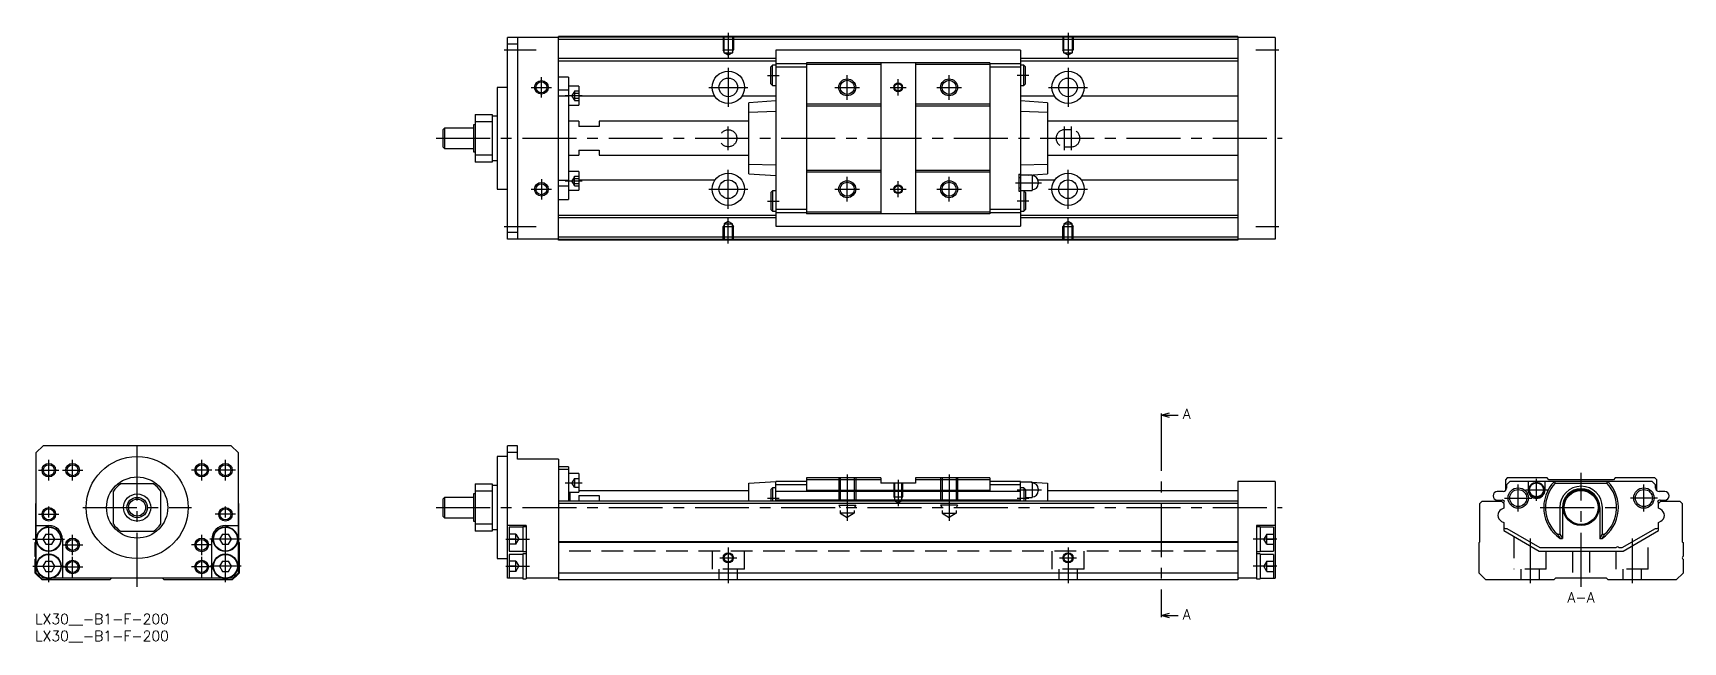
# Model space of a CAD drawing. Extents: x -1 to 485, y -8 to 171.
import ezdxf

# ---------------------------------------------------------------- set-up
doc = ezdxf.new("R2010")
doc.units = 0
doc.header["$LTSCALE"] = 0.5
doc.linetypes.add('CENTER', pattern=[50.8, 31.75, -6.35, 6.35, -6.35])
doc.linetypes.add('DASHED', pattern=[19.05, 12.7, -6.35])
for name, color, linetype in [('MSM_CENTER', 1, 'CENTER'), ('MSM_CONTINUOUS', 7, 'CONTINUOUS'), ('MSM_DASHED', 4, 'DASHED'), ('MSM_NARROW', 5, 'CONTINUOUS'), ('MSM_PART_NUMBER', 7, 'CONTINUOUS')]:
    doc.layers.add(name, color=color, linetype=linetype)
doc.styles.get("Standard").update_dxf_attribs({"font": 'txt.shx', "height": 3, "bigfont": 'bigfont.shx'})

# ---------------------------------------------------------------- blocks, each defined once
blk = doc.blocks.new('*U2')
at = {"layer": 'MSM_PART_NUMBER'}
blk.add_text('LX30__-B1-F-200', height=3, dxfattribs=at).set_placement((0, -3))
blk = doc.blocks.new('*U3')
at = {"layer": 'MSM_PART_NUMBER'}
blk.add_text('LX30__-B1-F-200', height=3, dxfattribs=at).set_placement((0, -8))

msp = doc.modelspace()

# ---------------------------------------------------------------- linework, layer by layer
at = {"layer": 'MSM_CENTER'}
for p, q in [((204, 171), (204, 163.49)), ((304, 171), (304, 163.49)), ((138, 166), (147.4, 166)), ((359.25, 166), (366, 166)), ((204, 160.75), (204, 149.25)), ((304, 160.75), (304, 149.25)), ((149, 152), (149, 158)), ((215.5, 158.5), (219, 158.5)), ((239, 151.37), (239, 158.62)), ((254, 152.63), (254, 157.36)), ((269, 151.37), (269, 158.62)), ((292.5, 158.5), (289, 158.5)), ((146, 155), (152, 155)), ((156, 152.55), (161, 152.55)), ((198.25, 155), (209.75, 155)), ((235.38, 155), (242.63, 155)), ((251.64, 155), (256.37, 155)), ((265.38, 155), (272.63, 155)), ((298.25, 155), (309.75, 155)), ((204, 136.5), (204, 143.5)), ((303, 136.5), (303, 143.5)), ((305, 136.5), (305, 143.5)), ((118, 140), (367, 140)), ((149, 128), (149, 122)), ((156, 127.44), (161, 127.44)), ((204, 119.25), (204, 130.75)), ((239, 121.37), (239, 128.62)), ((254, 122.63), (254, 127.36)), ((269, 121.37), (269, 128.62)), ((288.5, 126.9), (296.2, 126.9)), ((304, 119.25), (304, 130.75)), ((146, 125), (152, 125)), ((198.25, 125), (209.75, 125)), ((215.5, 121.5), (219, 121.5)), ((235.38, 125), (242.63, 125)), ((251.64, 125), (256.37, 125)), ((265.38, 125), (272.63, 125)), ((292.5, 121.5), (289, 121.5)), ((298.25, 125), (309.75, 125)), ((138, 114), (147.4, 114)), ((204, 109), (204, 116.51)), ((304, 109), (304, 116.51)), ((359.25, 114), (366, 114)), ((331.38, 58), (331.38, 0)), ((30, 8), (30, 51.5)), ((4, 39.3), (4, 45.3)), ((11, 39.3), (11, 45.3)), ((49, 39.3), (49, 45.3)), ((56, 39.3), (56, 45.3)), ((1, 42.3), (7, 42.3)), ((8, 42.3), (14, 42.3)), ((52, 42.3), (46, 42.3)), ((59, 42.3), (53, 42.3)), ((239, 41), (239, 27.41)), ((254, 39.5), (254, 31.69)), ((269, 41), (269, 27.41)), ((441.9, 33.25), (441.9, 39.75)), ((455, 8), (455, 41.5)), ((156, 38.55), (161, 38.55)), ((215.5, 34.1), (219, 34.1)), ((289, 36.5), (296.2, 36.5)), ((289, 34.1), (292.5, 34.1)), ((432.5, 34.1), (440.5, 34.1)), ((436.5, 30.1), (436.5, 38.1)), ((438.65, 36.5), (445.15, 36.5)), ((477.5, 34.1), (469.5, 34.1)), ((473.5, 30.1), (473.5, 38.1)), ((1, 29.3), (7, 29.3)), ((4, 9.35), (4, 32.3)), ((14, 31.3), (46, 31.3)), ((59, 29.3), (53, 29.3)), ((56, 9.35), (56, 32.3)), ((118, 31.3), (367, 31.3)), ((443, 31.3), (467, 31.3)), ((-0.65, 22), (8.65, 22)), ((8, 20.3), (14, 20.3)), ((11, 17.3), (11, 23.3)), ((52, 20.3), (46, 20.3)), ((49, 17.3), (49, 23.3)), ((60.65, 22), (51.35, 22)), ((138.5, 22), (145.5, 22)), ((204, 19.5), (204, 9)), ((304, 19.5), (304, 9)), ((365.5, 22), (358.5, 22)), ((440, 22.18), (440, 9)), ((470, 22.18), (470, 9)), ((11, 10.8), (11, 16.8)), ((49, 10.8), (49, 16.8)), ((201.5, 16.5), (206.5, 16.5)), ((301.5, 16.5), (306.5, 16.5)), ((-0.65, 14), (8.65, 14)), ((8, 13.8), (14, 13.8)), ((52, 13.8), (46, 13.8)), ((60.65, 14), (51.35, 14)), ((138.5, 14), (145.5, 14)), ((365.5, 14), (358.5, 14))]:
    msp.add_line(p, q, dxfattribs=at)
at = {"layer": 'MSM_CONTINUOUS'}
for p, q in [((354, 170), (154, 170)), ((154, 110), (154, 170)), ((354, 170), (354, 110)), ((154, 169.7), (139, 169.7)), ((139, 110.3), (139, 169.7)), ((142, 167.7), (139, 167.7)), ((142, 169.7), (142, 110.3)), ((354, 169.8), (154, 169.8)), ((354, 169.1), (154, 169.1)), ((290, 165.9), (218, 165.9)), ((218, 165.9), (218, 114.1)), ((290, 165.9), (290, 114.1)), ((365, 169.7), (354, 169.7)), ((365, 169.7), (365, 110.3)), ((218, 163.45), (154, 163.45)), ((218, 162.75), (154, 162.75)), ((217, 161.5), (216.5, 161)), ((216.5, 156), (216.5, 161)), ((218, 161.5), (217, 161.5)), ((217, 155.5), (217, 161.5)), ((227, 161.95), (218, 161.95)), ((227, 160.95), (218, 160.95)), ((281, 162.25), (227, 162.25)), ((227, 162.25), (227, 117.75)), ((248.9, 161.75), (227, 161.75)), ((248.9, 162.25), (248.9, 117.75)), ((259.1, 162.25), (259.1, 117.75)), ((281, 161.75), (259.1, 161.75)), ((281, 162.25), (281, 117.75)), ((290, 161.95), (281, 161.95)), ((290, 160.95), (281, 160.95)), ((354, 163.45), (290, 163.45)), ((354, 162.75), (290, 162.75)), ((291, 161.5), (290, 161.5)), ((291.5, 161), (291, 161.5)), ((291, 155.5), (291, 161.5)), ((291.5, 156), (291.5, 161)), ((157, 158), (154, 158)), ((157, 158), (157, 122)), ((216.5, 156), (217, 155.5)), ((217, 155.5), (218, 155.5)), ((290, 155.5), (291, 155.5)), ((291, 155.5), (291.5, 156)), ((136, 155), (136, 125)), ((139, 155), (136, 155)), ((157, 154.13), (154, 154.13)), ((157, 152.38), (154, 152.38)), ((160, 155.3), (157, 155.3)), ((160, 155.3), (160, 149.8)), ((200.05, 152.36), (160, 152.36)), ((218, 152.36), (207.95, 152.36)), ((218, 151), (210, 150.47)), ((300.05, 152.36), (290, 152.36)), ((298, 150.47), (290, 151)), ((354, 152.36), (307.95, 152.36)), ((129.5, 147), (134.5, 147)), ((129.5, 147), (129.5, 133)), ((134.5, 147), (134.5, 133)), ((136, 146.5), (134.5, 146.5)), ((157, 149.8), (160, 149.8)), ((210, 129.53), (210, 150.47)), ((218, 147.86), (210, 147.6)), ((248.9, 150), (227, 150)), ((248.9, 149.5), (227, 149.5)), ((281, 150), (259.1, 150)), ((281, 149.5), (259.1, 149.5)), ((298, 147.6), (290, 147.86)), ((298, 150.47), (298, 129.53)), ((120.5, 143), (120, 142.5)), ((120, 142.5), (120, 137.5)), ((120.5, 143), (120.5, 137)), ((129, 143), (120.5, 143)), ((129, 144), (129, 136)), ((129.5, 144), (129, 144)), ((134.5, 144.82), (129.5, 144.82)), ((160, 145), (157, 145)), ((160, 145), (160, 143.5)), ((166, 143.5), (160, 143.5)), ((166, 145), (166, 143.5)), ((210, 145), (166, 145)), ((354, 145), (298, 145)), ((120, 137.5), (120.5, 137)), ((120.5, 137), (129, 137)), ((129, 136), (129.5, 136)), ((160, 136.5), (166, 136.5)), ((160, 136.5), (160, 135)), ((166, 136.5), (166, 135)), ((129.5, 135.18), (134.5, 135.18)), ((134.5, 133), (129.5, 133)), ((134.5, 133.5), (136, 133.5)), ((157, 135), (160, 135)), ((166, 135), (210, 135)), ((210, 132.4), (218, 132.14)), ((290, 132.14), (298, 132.4)), ((298, 135), (354, 135)), ((157, 127.62), (154, 127.62)), ((160, 130.19), (157, 130.19)), ((160, 130.19), (160, 124.69)), ((200.05, 127.64), (160, 127.64)), ((210, 129.53), (218, 129)), ((248.9, 130.5), (227, 130.5)), ((248.9, 130), (227, 130)), ((281, 130.5), (259.1, 130.5)), ((281, 130), (259.1, 130)), ((289.5, 129.4), (289.5, 124.4)), ((289.5, 129.4), (290, 129.4)), ((290, 128.4), (289.5, 128.4)), ((293.45, 129.15), (290, 129.15)), ((292.26, 129.15), (298, 129.53)), ((293.45, 129.15), (293.45, 124.65)), ((300.05, 127.64), (295.14, 127.64)), ((295.2, 127.2), (295.2, 126.6)), ((354, 127.64), (307.95, 127.64)), ((136, 125), (139, 125)), ((157, 125.87), (154, 125.87)), ((154, 122), (157, 122)), ((157, 124.69), (160, 124.69)), ((217, 124.5), (216.5, 124)), ((216.5, 124), (216.5, 119)), ((217, 124.5), (217, 118.5)), ((218, 124.5), (217, 124.5)), ((289.5, 125.4), (290, 125.4)), ((289.5, 124.4), (290, 124.4)), ((290, 124.65), (293.45, 124.65)), ((291, 124.5), (290, 124.5)), ((291, 124.5), (291, 118.5)), ((291.5, 124), (291, 124.5)), ((291.5, 124), (291.5, 119)), ((218, 117.25), (154, 117.25)), ((216.5, 119), (217, 118.5)), ((217, 118.5), (218, 118.5)), ((227, 119.05), (218, 119.05)), ((227, 118.05), (218, 118.05)), ((248.9, 118.25), (227, 118.25)), ((281, 117.75), (227, 117.75)), ((281, 118.25), (259.1, 118.25)), ((290, 119.05), (281, 119.05)), ((290, 118.05), (281, 118.05)), ((290, 118.5), (291, 118.5)), ((354, 117.25), (290, 117.25)), ((291, 118.5), (291.5, 119)), ((142, 112.3), (139, 112.3)), ((218, 116.55), (154, 116.55)), ((218, 114.1), (290, 114.1)), ((354, 116.55), (290, 116.55)), ((154, 110.3), (139, 110.3)), ((354, 110.9), (154, 110.9)), ((354, 110.2), (154, 110.2)), ((354, 110), (154, 110)), ((365, 110.3), (354, 110.3)), ((331.38, 58.5), (333.88, 59.17)), ((331.38, 59), (331.38, 58)), ((333.88, 57.83), (331.38, 58.5)), ((331.38, 58.5), (336.38, 58.5)), ((2.3, 49.5), (0.3, 47.5)), ((57.7, 49.5), (2.3, 49.5)), ((59.7, 47.5), (57.7, 49.5)), ((139, 10.5), (139, 49.5)), ((142, 49.5), (139, 49.5)), ((142, 45.5), (142, 49.5)), ((0.3, 12), (0.3, 47.5)), ((59.7, 47.5), (59.7, 12)), ((139, 46.3), (136, 46.3)), ((136, 46.3), (136, 16.3)), ((142, 47.5), (139, 47.5)), ((154, 45.5), (142, 45.5)), ((154, 45.5), (154, 10)), ((157, 43.3), (154, 43.3)), ((157, 42.45), (154, 42.45)), ((157, 43.3), (157, 33.2)), ((160, 41.3), (157, 41.3)), ((160, 41.3), (160, 35.8)), ((210, 38.5), (218, 39)), ((227, 39), (218, 39)), ((218, 33.2), (218, 39)), ((227, 40), (227, 36.29)), ((248.9, 40), (227, 40)), ((248.9, 39.5), (227, 39.5)), ((248.9, 40), (248.9, 38.5)), ((281, 40), (259.1, 40)), ((259.1, 40), (259.1, 38.5)), ((281, 39.5), (259.1, 39.5)), ((281, 40), (281, 36.29)), ((290, 39), (281, 39)), ((290, 39), (298, 38.5)), ((290, 33.2), (290, 39)), ((354, 39), (354, 10)), ((365, 39), (354, 39)), ((365, 39), (365, 10.5)), ((433.25, 40), (432.75, 39.5)), ((432.75, 39.5), (432.75, 36.29)), ((434.05, 39), (433.05, 38)), ((445, 40), (433.25, 40)), ((475.95, 39), (434.05, 39)), ((439.4, 39), (439.4, 36.5)), ((444.4, 36.5), (444.4, 39)), ((445.5, 39.5), (445, 40)), ((464.5, 39.5), (445.5, 39.5)), ((447.14, 39), (447.4, 38.5)), ((462.6, 38.5), (462.86, 39)), ((465, 40), (464.5, 39.5)), ((476.75, 40), (465, 40)), ((476.95, 38), (475.95, 39)), ((477.25, 39.5), (476.75, 40)), ((477.25, 36.29), (477.25, 39.5)), ((23, 26.48), (23, 36.12)), ((34.82, 38.3), (25.18, 38.3)), ((37, 26.48), (37, 36.12)), ((120.5, 34.3), (120, 33.8)), ((129, 34.3), (120.5, 34.3)), ((120.5, 34.3), (120.5, 28.3)), ((129.5, 35.3), (129, 35.3)), ((129, 35.3), (129, 27.3)), ((129.5, 38.3), (134.5, 38.3)), ((129.5, 38.3), (129.5, 24.3)), ((134.5, 36.12), (129.5, 36.12)), ((134.5, 38.3), (134.5, 24.3)), ((136, 37.8), (134.5, 37.8)), ((157, 35.8), (160, 35.8)), ((157.5, 33.2), (157.5, 35.8)), ((160, 36.3), (210, 36.3)), ((160, 34.87), (166, 34.87)), ((160, 34.87), (160, 33.2)), ((166, 34.87), (166, 33.2)), ((210, 33.2), (210, 38.5)), ((217, 37.1), (216.5, 36.6)), ((216.5, 36.6), (216.5, 33.2)), ((218, 37.1), (217, 37.1)), ((217, 37.1), (217, 33.2)), ((227, 38), (218, 38)), ((290, 36), (218, 36)), ((281, 36.29), (227, 36.29)), ((259.1, 38.5), (248.9, 38.5)), ((290, 38), (281, 38)), ((293.45, 38.75), (290, 38.75)), ((291, 37.1), (290, 37.1)), ((291.5, 36.6), (291, 37.1)), ((291, 37.1), (291, 33.2)), ((291.5, 36.6), (291.5, 33.2)), ((291.5, 34.25), (293.45, 34.25)), ((293.45, 38.75), (293.45, 34.25)), ((295.2, 36.8), (295.2, 36.2)), ((298, 38.5), (298, 33.2)), ((298, 36.3), (354, 36.3)), ((432.05, 36), (430.35, 36)), ((433.05, 38), (433.05, 37)), ((447.4, 38.5), (462.6, 38.5)), ((476.95, 37), (476.95, 38)), ((479.65, 36), (477.95, 36)), ((0.2, 32.5), (0.3, 32.6)), ((0.2, 21.2), (0.2, 32.5)), ((59.7, 32.6), (59.8, 32.5)), ((59.8, 32.5), (59.8, 21.2)), ((120, 33.8), (120, 28.8)), ((354, 33.2), (154, 33.2)), ((354, 32.5), (154, 32.5)), ((290, 33.5), (218, 33.5)), ((425.2, 32.5), (425.9, 33.2)), ((425.2, 21.2), (425.2, 32.5)), ((425.9, 33.2), (431.55, 33.2)), ((430.35, 33.5), (431.75, 33.5)), ((432.25, 31.15), (431.5, 30.72)), ((431.55, 33.2), (432.25, 32.5)), ((432.2, 32.7), (432.2, 32.55)), ((432.25, 32.5), (432.25, 31.15)), ((448.74, 31.3), (448.74, 23.45)), ((449.5, 31.3), (449.5, 22.2)), ((460.5, 31.3), (460.5, 22.2)), ((461.26, 23.45), (461.26, 31.3)), ((477.75, 32.5), (478.45, 33.2)), ((477.75, 32.5), (477.8, 32.55)), ((477.75, 31.15), (477.75, 32.5)), ((477.75, 31.15), (477.75, 32.5)), ((478.4, 30.78), (477.75, 31.15)), ((478.4, 30.78), (477.75, 31.15)), ((477.8, 32.55), (477.8, 32.7)), ((478.25, 33.5), (479.65, 33.5)), ((478.45, 33.2), (484.1, 33.2)), ((484.1, 33.2), (484.8, 32.5)), ((484.8, 32.5), (484.8, 21.2)), ((0.3, 26), (4, 26)), ((25.18, 24.3), (34.82, 24.3)), ((56, 26), (59.7, 26)), ((120, 28.8), (120.5, 28.3)), ((120.5, 28.3), (129, 28.3)), ((129, 27.3), (129.5, 27.3)), ((129.5, 26.48), (134.5, 26.48)), ((134.5, 24.3), (129.5, 24.3)), ((134.5, 24.8), (136, 24.8)), ((144.5, 26), (139, 26)), ((143.5, 25.5), (139.5, 25.5)), ((139.5, 25.5), (139.5, 18.5)), ((144.5, 25.65), (143.5, 25.65)), ((143.5, 25.65), (143.5, 18.35)), ((144.5, 26), (144.5, 10.35)), ((365, 26), (359.5, 26)), ((359.5, 26), (359.5, 10.35)), ((360.5, 25.65), (359.5, 25.65)), ((360.5, 25.65), (360.5, 18.35)), ((364.5, 25.5), (360.5, 25.5)), ((364.5, 25.5), (364.5, 18.5)), ((431.6, 27.22), (432.25, 26.85)), ((432.25, 26.85), (432.25, 24.5)), ((432.25, 24.5), (442.64, 18.5)), ((432.7, 25.16), (433.1, 25.16)), ((433.1, 25.16), (442.91, 19.5)), ((467.09, 19.5), (476.9, 25.16)), ((467.36, 18.5), (477.75, 24.5)), ((476.9, 25.16), (477.3, 25.16)), ((477.75, 26.85), (478.5, 27.28)), ((477.75, 26.85), (478.5, 27.28)), ((477.75, 25.45), (477.75, 26.85)), ((477.75, 24.5), (477.75, 26.85)), ((0, 21), (0.2, 21.2)), ((0, 16.9), (0, 21)), ((3.13, 23.5), (2.27, 22)), ((2.27, 22), (3.13, 20.5)), ((3.13, 23.5), (4.87, 23.5)), ((3.13, 20.5), (4.87, 20.5)), ((5.73, 22), (4.87, 23.5)), ((4.87, 20.5), (5.73, 22)), ((8, 22), (8, 10.5)), ((52, 10.5), (52, 22)), ((55.13, 23.5), (54.27, 22)), ((54.27, 22), (55.13, 20.5)), ((55.13, 23.5), (56.87, 23.5)), ((55.13, 20.5), (56.87, 20.5)), ((57.73, 22), (56.87, 23.5)), ((56.87, 20.5), (57.73, 22)), ((59.8, 21.2), (60, 21)), ((60, 21), (60, 12)), ((354, 21.2), (154, 21.2)), ((354, 21), (154, 21)), ((425, 21), (425.2, 21.2)), ((425, 12), (425, 21)), ((442.91, 19.5), (465.35, 19.5)), ((448.07, 23.45), (448.74, 23.45)), ((448.74, 23.45), (449.5, 22.2)), ((448.82, 22.2), (449.5, 22.2)), ((460.5, 22.2), (461.26, 23.45)), ((460.5, 22.2), (461.18, 22.2)), ((461.26, 23.45), (461.93, 23.45)), ((466.15, 19.5), (467.09, 19.5)), ((484.8, 21.2), (485, 21)), ((485, 21), (485, 16.9)), ((0, 12), (0, 16.1)), ((3.13, 15.5), (2.27, 14)), ((3.13, 15.5), (4.87, 15.5)), ((5.73, 14), (4.87, 15.5)), ((55.13, 15.5), (54.27, 14)), ((55.13, 15.5), (56.87, 15.5)), ((57.73, 14), (56.87, 15.5)), ((136, 16.3), (139, 16.3)), ((139.5, 18.5), (143.5, 18.5)), ((143.5, 17.5), (139.5, 17.5)), ((139.5, 17.5), (139.5, 10.5)), ((143.5, 18.35), (144.5, 18.35)), ((144.5, 17.65), (143.5, 17.65)), ((143.5, 17.65), (143.5, 10.35)), ((359.5, 18.35), (360.5, 18.35)), ((360.5, 17.65), (359.5, 17.65)), ((360.5, 18.5), (364.5, 18.5)), ((360.5, 17.65), (360.5, 10.35)), ((364.5, 17.5), (360.5, 17.5)), ((364.5, 17.5), (364.5, 10.5)), ((442.64, 18.5), (467.36, 18.5)), ((485, 16.1), (485, 12)), ((2, 10), (0, 12)), ((1.8, 10.5), (0.3, 12)), ((2.96, 10.5), (1.8, 10.5)), ((22, 10), (2, 10)), ((2.27, 14), (3.13, 12.5)), ((3.13, 12.5), (4.87, 12.5)), ((4.87, 12.5), (5.73, 14)), ((54.96, 10.5), (5.04, 10.5)), ((22.5, 10.5), (22, 10)), ((38, 10), (37.5, 10.5)), ((58, 10), (38, 10)), ((54.27, 14), (55.13, 12.5)), ((55.13, 12.5), (56.87, 12.5)), ((56.87, 12.5), (57.73, 14)), ((58.2, 10.5), (57.04, 10.5)), ((60, 12), (58, 10)), ((59.7, 12), (58.2, 10.5)), ((143.5, 10.5), (139, 10.5)), ((143.5, 10.35), (144.5, 10.35)), ((154, 10.5), (144.5, 10.5)), ((354, 12), (154, 12)), ((354, 10), (154, 10)), ((359.5, 10.5), (354, 10.5)), ((359.5, 10.35), (360.5, 10.35)), ((360.5, 10.5), (365, 10.5)), ((427, 10), (425, 12)), ((447, 10), (427, 10)), ((447.5, 10.5), (447, 10)), ((462.5, 10.5), (447.5, 10.5)), ((463, 10), (462.5, 10.5)), ((483, 10), (463, 10)), ((485, 12), (483, 10)), ((331.38, -0.5), (333.88, 0.17)), ((331.38, 0), (331.38, -1)), ((333.88, -1.17), (331.38, -0.5)), ((331.38, -0.5), (336.38, -0.5))]:
    msp.add_line(p, q, dxfattribs=at)
for centre, radius in [((149, 155), 1.62), ((204, 155), 4.75), ((204, 155), 2.75), ((239, 155), 2.07), ((254, 155), 1.06), ((269, 155), 2.07), ((304, 155), 4.75), ((304, 155), 2.75), ((149, 125), 1.62), ((204, 125), 4.75), ((204, 125), 2.75), ((239, 125), 2.07), ((269, 125), 2.07), ((304, 125), 4.75), ((304, 125), 2.75), ((254, 125), 1.06), ((4, 42.3), 1.62), ((11, 42.3), 1.62), ((30, 31.3), 15), ((49, 42.3), 1.62), ((56, 42.3), 1.62), ((30, 31.3), 9), ((30, 31.3), 4), ((30, 31.3), 3), ((436.5, 34.1), 3), ((436.5, 34.1), 2.5), ((441.9, 36.5), 2.25), ((441.9, 36.5), 2.05), ((455, 31.3), 5.3), ((455, 31.3), 5), ((473.5, 34.1), 3), ((473.5, 34.1), 2.5), ((4, 29.3), 1.62), ((30, 31.3), 2.5), ((56, 29.3), 1.62), ((4, 22), 3.65), ((4, 22), 3.5), ((56, 22), 3.65), ((56, 22), 3.5), ((11, 20.3), 1.62), ((49, 20.3), 1.62), ((4, 14), 3.65), ((4, 14), 3.5), ((11, 13.8), 1.62), ((49, 13.8), 1.62), ((56, 14), 3.65), ((56, 14), 3.5), ((204, 16.5), 1.23), ((304, 16.5), 1.23)]:
    msp.add_circle(centre, radius, dxfattribs=at)
for centre, radius, start, end in [((293.45, 127.2), 1.75, 0, 90), ((293.45, 126.6), 1.75, 270, 0), ((455, 31.3), 11, 135.573, 235.8196), ((455, 31.3), 11, 304.1804, 44.427), ((30, 31.3), 8.5, 124.5603, 145.4397), ((30, 31.3), 8.5, 34.5603, 55.4397), ((293.45, 36.8), 1.75, 0, 90), ((293.45, 36.2), 1.75, 270, 0), ((430.35, 34.75), 1.25, 90, 270), ((432.05, 37), 1, 270, 0), ((441.9, 36.5), 2.5, 180, 0), ((455, 31.3), 10.47, 136.5713, 228.5552), ((455, 31.3), 6.26, 0, 180), ((455, 31.3), 5.5, 0, 180), ((455, 31.3), 10.47, 311.4448, 43.4287), ((477.95, 37), 1, 180, 270), ((479.65, 34.75), 1.25, 270, 90), ((432.65, 28.85), 2.2, 121.4553, 176.019), ((431.75, 32.5), 1, 41.234, 90), ((432.7, 32.7), 0.5, 113.3254, 180), ((478.25, 32.5), 1, 90, 138.766), ((477.3, 32.7), 0.5, 0, 66.6746), ((477.35, 28.85), 2.2, 3.981, 61.4552), ((4, 22), 4, 0, 90), ((30, 31.3), 8.5, 214.5603, 235.4397), ((30, 31.3), 8.5, 304.5603, 325.4397), ((56, 22), 4, 90, 180), ((432.65, 29.15), 2.2, 183.981, 241.4552), ((432.7, 25.66), 0.5, 205.8419, 270), ((477.3, 25.66), 0.5, 270, 334.1581), ((477.35, 29.15), 2.2, 301.4553, 356.019), ((477.35, 29.15), 2.2, 301.4553, 356.019), ((456, 27.35), 8.83, 206.1475, 215.6253), ((454, 27.35), 8.84, 324.3755, 333.8517), ((465.75, 19.2), 0.5, 36.8699, 143.1301), ((-0.3, 16.5), 0.5, 306.8699, 53.1301), ((485.3, 16.5), 0.5, 126.8699, 233.1301), ((2.3, 12.5), 2, 216.8699, 233.1301), ((57.7, 12.5), 2, 306.8699, 323.1301)]:
    msp.add_arc(centre, radius, start, end, dxfattribs=at)
at = {"layer": 'MSM_DASHED'}
for p, q in [((202.5, 170), (202.5, 166)), ((202.77, 165.2), (202.77, 170)), ((205.23, 170), (205.23, 165.2)), ((205.5, 170), (205.5, 166)), ((302.5, 170), (302.5, 166)), ((302.77, 165.2), (302.77, 170)), ((305.23, 170), (305.23, 165.2)), ((305.5, 170), (305.5, 166)), ((202.77, 165.53), (202.5, 166)), ((202.5, 166), (205.5, 166)), ((202.77, 165.2), (205.23, 165.2)), ((204, 164.49), (202.77, 165.2)), ((205.23, 165.2), (204, 164.49)), ((205.23, 165.53), (205.5, 166)), ((302.77, 165.53), (302.5, 166)), ((302.5, 166), (305.5, 166)), ((302.77, 165.2), (305.23, 165.2)), ((304, 164.49), (302.77, 165.2)), ((305.23, 165.2), (304, 164.49)), ((305.23, 165.53), (305.5, 166)), ((158.7, 153.8), (157.98, 152.55)), ((158.7, 151.3), (157.98, 152.55)), ((158.7, 154), (160, 154)), ((158.7, 154), (158.7, 151.11)), ((158.7, 153.28), (160, 153.28)), ((158.7, 151.83), (160, 151.83)), ((158.7, 151.11), (160, 151.11)), ((305, 142.5), (303, 142.5)), ((303, 137.5), (305, 137.5)), ((158.7, 128.69), (157.98, 127.44)), ((158.7, 126.19), (157.98, 127.44)), ((158.7, 128.89), (160, 128.89)), ((158.7, 126), (158.7, 128.89)), ((158.7, 128.17), (160, 128.17)), ((158.7, 126.72), (160, 126.72)), ((158.7, 126), (160, 126)), ((202.77, 114.47), (202.5, 114)), ((202.5, 110), (202.5, 114)), ((202.5, 114), (205.5, 114)), ((204, 115.51), (202.77, 114.8)), ((202.77, 114.8), (202.77, 110)), ((202.77, 114.8), (205.23, 114.8)), ((205.23, 114.8), (204, 115.51)), ((205.23, 110), (205.23, 114.8)), ((205.23, 114.47), (205.5, 114)), ((205.5, 110), (205.5, 114)), ((302.77, 114.47), (302.5, 114)), ((302.5, 110), (302.5, 114)), ((302.5, 114), (305.5, 114)), ((304, 115.51), (302.77, 114.8)), ((302.77, 114.8), (302.77, 110)), ((302.77, 114.8), (305.23, 114.8)), ((305.23, 114.8), (304, 115.51)), ((305.23, 110), (305.23, 114.8)), ((305.23, 114.47), (305.5, 114)), ((305.5, 110), (305.5, 114)), ((158.7, 39.8), (157.98, 38.55)), ((158.7, 39.8), (160, 39.8)), ((158.7, 39.8), (158.7, 37.3)), ((236.5, 40), (236.5, 32)), ((236.93, 40), (236.93, 29.6)), ((241.07, 40), (241.07, 29.6)), ((241.5, 40), (241.5, 32)), ((266.5, 40), (266.5, 32)), ((266.93, 40), (266.93, 29.6)), ((271.07, 40), (271.07, 29.6)), ((271.5, 40), (271.5, 32)), ((158.7, 37.3), (157.98, 38.55)), ((158.7, 38.55), (160, 38.55)), ((158.7, 37.3), (160, 37.3)), ((252.7, 38.5), (252.7, 34.5)), ((252.7, 34.5), (252.94, 34.08)), ((252.7, 34.5), (255.3, 34.5)), ((252.94, 38.5), (252.94, 33.3)), ((255.06, 33.3), (255.06, 38.5)), ((255.3, 34.5), (255.06, 34.08)), ((255.3, 38.5), (255.3, 34.5)), ((236.5, 32), (236.93, 31.25)), ((236.5, 32), (241.5, 32)), ((241.07, 29.6), (236.93, 29.6)), ((236.93, 29.6), (239, 28.41)), ((241.07, 29.6), (239, 28.41)), ((241.5, 32), (241.07, 31.25)), ((255.06, 33.3), (252.94, 33.3)), ((252.94, 33.3), (254, 32.69)), ((254, 32.69), (255.06, 33.3)), ((271.5, 32), (266.5, 32)), ((266.5, 32), (266.93, 31.25)), ((266.93, 29.6), (271.07, 29.6)), ((266.93, 29.6), (269, 28.41)), ((271.07, 29.6), (269, 28.41)), ((271.5, 32), (271.07, 31.25)), ((141.5, 23.5), (139.5, 23.5)), ((141.5, 22), (139.5, 22)), ((141.5, 20.5), (139.5, 20.5)), ((141.5, 20.5), (141.5, 23.5)), ((141.5, 23.5), (142.37, 22)), ((141.5, 20.5), (142.37, 22)), ((362.5, 23.5), (361.63, 22)), ((362.5, 20.5), (361.63, 22)), ((362.5, 20.5), (362.5, 23.5)), ((362.5, 23.5), (364.5, 23.5)), ((362.5, 22), (364.5, 22)), ((362.5, 20.5), (364.5, 20.5)), ((435.25, 22.77), (435.25, 13.2)), ((474.75, 13.2), (474.75, 22.77)), ((141.5, 15.5), (139.5, 15.5)), ((141.5, 12.5), (141.5, 15.5)), ((141.5, 15.5), (142.37, 14)), ((354, 18.5), (154, 18.5)), ((199.25, 18.5), (199.25, 13.2)), ((208.75, 13.2), (208.75, 18.5)), ((299.25, 18.5), (299.25, 13.2)), ((308.75, 13.2), (308.75, 18.5)), ((362.5, 15.5), (361.63, 14)), ((362.5, 12.5), (362.5, 15.5)), ((362.5, 15.5), (364.5, 15.5)), ((444.75, 13.2), (444.75, 18.5)), ((452.5, 18.5), (452.5, 10.5)), ((457.5, 18.5), (457.5, 10.5)), ((465.25, 18.5), (465.25, 13.2)), ((141.5, 14), (139.5, 14)), ((141.5, 12.5), (139.5, 12.5)), ((141.5, 12.5), (142.37, 14)), ((208.75, 13.2), (199.25, 13.2)), ((201.25, 13.2), (201.25, 10)), ((206.75, 10), (206.75, 13.2)), ((308.75, 13.2), (299.25, 13.2)), ((301.25, 13.2), (301.25, 10)), ((306.75, 10), (306.75, 13.2)), ((362.5, 12.5), (361.63, 14)), ((362.5, 14), (364.5, 14)), ((362.5, 12.5), (364.5, 12.5)), ((444.75, 13.2), (435.25, 13.2)), ((437.25, 13.2), (437.25, 10)), ((442.75, 10), (442.75, 13.2)), ((474.75, 13.2), (465.25, 13.2)), ((467.25, 13.2), (467.25, 10)), ((472.75, 10), (472.75, 13.2))]:
    msp.add_line(p, q, dxfattribs=at)
msp.add_circle((204, 140), 2.5, dxfattribs=at)
for centre, start, end in [((303, 140), 90, 270), ((305, 140), 270, 90)]:
    msp.add_arc(centre, 2.5, start, end, dxfattribs=at)
at = {"layer": 'MSM_NARROW'}
for centre, radius in [((149, 155), 2), ((239, 155), 2.5), ((254, 155), 1.3), ((269, 155), 2.5), ((149, 125), 2), ((239, 125), 2.5), ((254, 125), 1.3), ((269, 125), 2.5), ((4, 42.3), 2), ((11, 42.3), 2), ((49, 42.3), 2), ((56, 42.3), 2), ((4, 29.3), 2), ((56, 29.3), 2), ((11, 20.3), 2), ((49, 20.3), 2), ((11, 13.8), 2), ((49, 13.8), 2), ((204, 16.5), 1.5), ((304, 16.5), 1.5)]:
    msp.add_circle(centre, radius, dxfattribs=at)

# ---------------------------------------------------------------- block references
at = {"layer": 'MSM_CONTINUOUS'}
for name in ['*U2', '*U3']:
    msp.add_blockref(name, (0, 0), dxfattribs=at)

# ---------------------------------------------------------------- texts
at = {"layer": 'MSM_PART_NUMBER'}
for s, p in [('A', (337.79, 57.37)), ('A-A', (451.01, 3.36)), ('A', (337.79, -1.63))]:
    msp.add_text(s, height=3, dxfattribs=at).set_placement(p)

doc.saveas('drawing.dxf')
